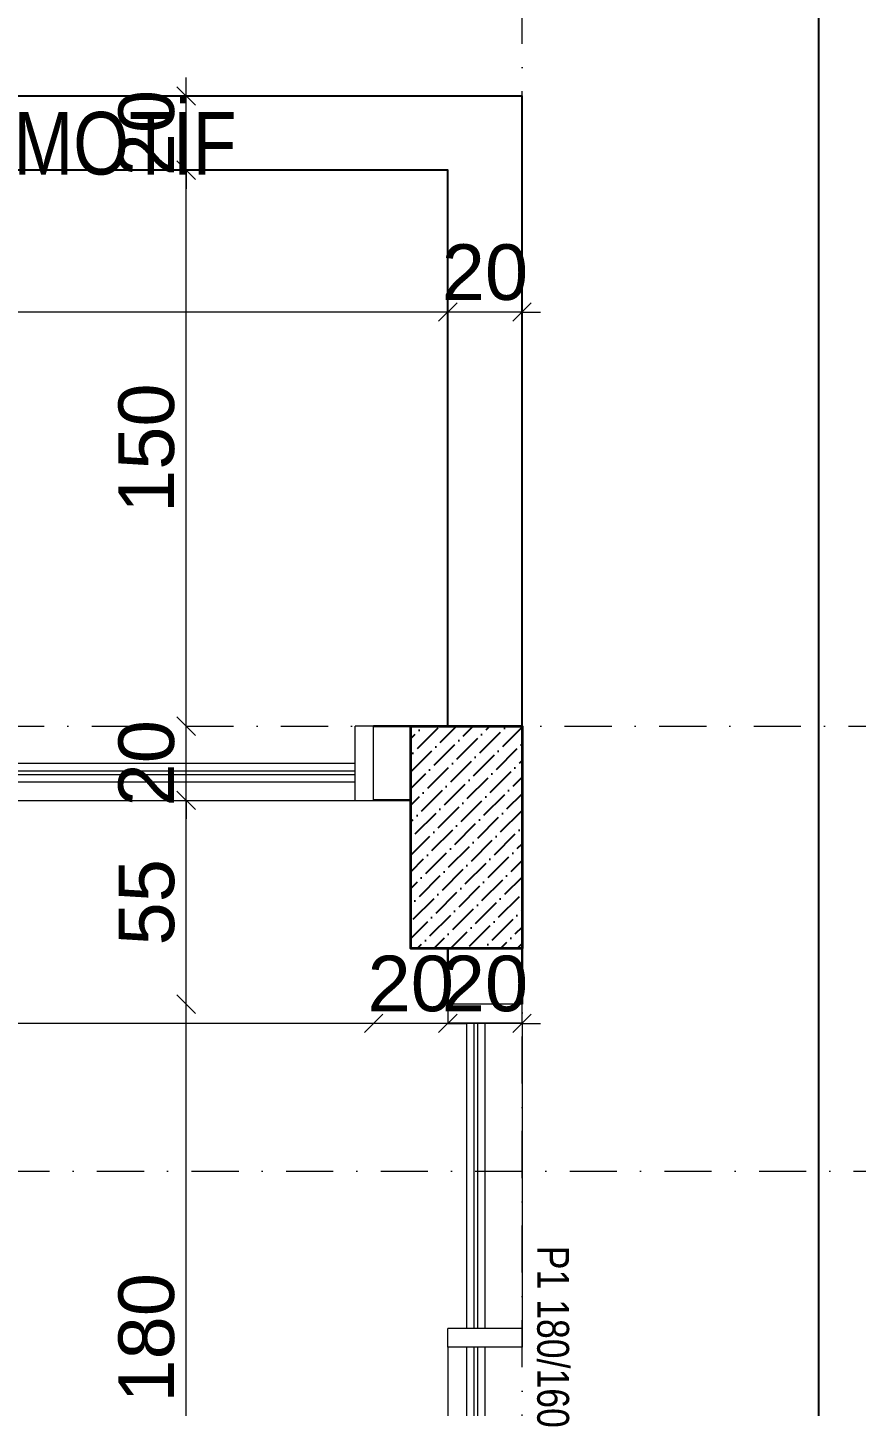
# Model space of a CAD drawing. Header units: millimetres. Extents: x 708 to 46452, y -4963 to 3960.
# Drawn here: x 16169.5 to 16392.9, y 3039.8 to 3411.8 of the extents above; entities that cross this region are included whole.
import ezdxf

# ---------------------------------------------------------------- set-up
doc = ezdxf.new("R2010")
doc.units = ezdxf.units.MM
doc.linetypes.add('DASHDOT', pattern=[25.4, 12.7, -6.35, 0, -6.35])
doc.linetypes.add('DUZ', pattern=[0])
for name, color, linetype, lineweight in [('00_DUVAR', 22, 'Continuous', 30), ('00_IC_OLCU', 139, 'Continuous', 20), ('00_KOLON', 2, 'Continuous', 35), ('00_PENCERE', 103, 'Continuous', 13), ('aks ve noktalılar', 129, 'DASHDOT', 13), ('ölçü yatay', 150, 'DUZ', 18)]:
    doc.layers.add(name, color=color, linetype=linetype, lineweight=lineweight)
for name, color, linetype in [('00_YAZI', 214, 'Continuous'), ('DUVARTARAMA', 7, 'Continuous'), ('PENCERE', 3, 'Continuous'), ('sıva', 70, 'Continuous')]:
    doc.layers.add(name, color=color, linetype=linetype)
doc.styles.add('ARIAL2', font='arial.ttf', dxfattribs={"width": 0.8})
doc.styles.add('ARİAL NARROW', font='ARIALN.TTF', dxfattribs={"width": 0.8})
doc.styles.get("Standard").update_dxf_attribs({"font": 'arial.ttf'})
doc.dimstyles.new('ALP_OLCU', dxfattribs={"dimscale": 0, "dimtxt": 15, "dimasz": 5, "dimexe": 0.18, "dimexo": 0.06, "dimgap": 3, "dimtad": 1, "dimdec": 0, "dimrnd": 0.1, "dimzin": 9, "dimdsep": 46, "dimtxsty": 'Standard', "dimblk": 'OBLIQUE', "dimcen": 0, "dimse1": 1, "dimse2": 1, "dimclrd": 256, "dimclre": 256, "dimclrt": 53, "dimadec": 0, "dimazin": 0, "dimtfac": 1, "dimtdec": 0, "dimtix": 1, "dimtmove": 1, "dimatfit": 3, "dimldrblk": 'ARCHTICK', "dimfxl": 0.18, "dimtolj": 1, "dimlwd": -1, "dimarcsym": 0})

# ---------------------------------------------------------------- blocks, each defined once
blk = doc.blocks.new('SK2')
at = {"layer": '00_PENCERE', "lineweight": 15}
for p, q in [((199457.02, 67246.83), (199452.02, 67246.83)), ((199452.02, 67246.83), (199452.02, 67226.83)), ((199457.02, 67226.83), (199457.02, 67246.83)), ((199457.02, 67246.83), (199594.52, 67246.83)), ((199589.52, 67246.83), (199589.52, 67226.83)), ((199594.52, 67246.83), (199594.52, 67226.83)), ((199727.02, 67226.83), (199727.02, 67246.83)), ((199732.02, 67246.83), (199727.02, 67246.83)), ((199732.02, 67226.83), (199732.02, 67246.83)), ((199457.02, 67236.83), (199589.52, 67236.83)), ((199457.02, 67234.83), (199589.52, 67234.83)), ((199457.02, 67233.83), (199589.52, 67233.83)), ((199594.52, 67236.83), (199727.02, 67236.83)), ((199594.52, 67234.83), (199727.02, 67234.83)), ((199594.52, 67233.83), (199727.02, 67233.83)), ((199457.02, 67231.83), (199589.52, 67231.83)), ((199594.52, 67231.83), (199727.02, 67231.83)), ((199452.02, 67226.83), (199457.02, 67226.83)), ((199594.52, 67226.83), (199589.52, 67226.83)), ((199594.52, 67226.83), (199732.02, 67226.83))]:
    blk.add_line(p, q, dxfattribs=at)
at = {"layer": '00_PENCERE', "insert": (199567.17, 67215.44), "char_height": 8.5938, "width": 97.8459, "attachment_point": 7, "style": 'ARIAL2'}
blk.add_mtext('SK2 280/240', dxfattribs=at)
blk = doc.blocks.new('YHTYHYT')
at = {"layer": '00_PENCERE', "lineweight": 15}
for p, q in [((6940.02, -2497.96), (6940.02, -2502.96)), ((6960.02, -2497.96), (6940.02, -2497.96)), ((6960.02, -2585.46), (6960.02, -2497.96)), ((6960.02, -2502.96), (6940.02, -2502.96)), ((6950.02, -2585.46), (6950.02, -2502.96)), ((6952.02, -2585.46), (6952.02, -2502.96)), ((6953.02, -2585.46), (6953.02, -2502.96)), ((6955.02, -2585.46), (6955.02, -2502.96)), ((6940.02, -2672.96), (6940.02, -2585.46)), ((6940.02, -2585.46), (6960.02, -2585.46)), ((6960.02, -2585.46), (6960.02, -2590.46)), ((6940.02, -2590.46), (6960.02, -2590.46)), ((6950.02, -2672.96), (6950.02, -2590.46)), ((6952.02, -2672.96), (6952.02, -2590.46)), ((6953.02, -2672.96), (6953.02, -2590.46)), ((6955.02, -2672.96), (6955.02, -2590.46)), ((6960.02, -2672.96), (6940.02, -2672.96)), ((6940.02, -2672.96), (6940.02, -2677.96)), ((6960.02, -2677.96), (6960.02, -2672.96)), ((6940.02, -2677.96), (6960.02, -2677.96))]:
    blk.add_line(p, q, dxfattribs=at)
at = {"layer": '00_PENCERE', "insert": (6936.04, -2612.8), "char_height": 8.594, "width": 97.8459, "attachment_point": 7, "rotation": 90, "style": 'ARIAL2'}
blk.add_mtext('P1 180/160', dxfattribs=at)
blk = doc.blocks.new('KOLON')
at = {"layer": 'DUVARTARAMA'}
h = blk.add_hatch(dxfattribs=at)
h.set_pattern_fill('ANSI36', color=8)
h.paths.add_polyline_path([(549.39, 3102.43), (579.39, 3102.43), (579.39, 3042.43), (549.39, 3042.43)])
at = {"layer": '00_KOLON'}
blk.add_lwpolyline([(549.39, 3102.43), (579.39, 3102.43), (579.39, 3042.43), (549.39, 3042.43), (549.39, 3102.43)], dxfattribs=at)
blk = doc.blocks.new('_Oblique')
at = {"color": 0, "linetype": 'ByBlock', "lineweight": -2}
blk.add_line((-0.5, -0.5), (0.5, 0.5), dxfattribs=at)
blk = doc.blocks.new('*D689')
at = {"layer": '00_IC_OLCU', "transparency": 16777216}
blk.add_line((16302.78, 3651.15), (15082.78, 3651.15), dxfattribs=at)
at = {"layer": 'Defpoints', "color": 0, "transparency": 16777216}
for p in [(15082.78, 3651.15), (16302.78, 3393.33), (15082.78, 2728.14)]:
    blk.add_point(p, dxfattribs=at)
at = {"layer": '00_IC_OLCU', "transparency": 16777216, "xscale": 5, "yscale": 5, "zscale": 5, "rotation": 180}
blk.add_blockref('_Oblique', (15082.78, 3651.15), dxfattribs=at)
at = {"layer": '00_IC_OLCU', "transparency": 16777216, "xscale": 5, "yscale": 5, "zscale": 5}
blk.add_blockref('_Oblique', (16302.78, 3651.15), dxfattribs=at)
at = {"layer": '00_IC_OLCU', "color": 53, "transparency": 16777216, "insert": (15692.78, 3661.81), "char_height": 15, "attachment_point": 5}
blk.add_mtext('\\A1;1220', dxfattribs=at)
blk = doc.blocks.new('_ArchTick')
at = {"color": 0, "linetype": 'ByBlock', "const_width": 0.15}
blk.add_lwpolyline([(-0.5, -0.5), (0.5, 0.5)], dxfattribs=at)
blk = doc.blocks.new('*D696')
at = {"layer": '00_IC_OLCU', "transparency": 16777216}
blk.add_line((16302.78, 3607.9), (15802.78, 3607.9), dxfattribs=at)
at = {"layer": 'Defpoints', "color": 0, "transparency": 16777216}
for p in [(15802.78, 3607.9), (15802.78, 3393.33), (16302.78, 3393.33)]:
    blk.add_point(p, dxfattribs=at)
at = {"layer": '00_IC_OLCU', "transparency": 16777216, "xscale": 5, "yscale": 5, "zscale": 5, "rotation": 180}
blk.add_blockref('_Oblique', (15802.78, 3607.9), dxfattribs=at)
at = {"layer": '00_IC_OLCU', "transparency": 16777216, "xscale": 5, "yscale": 5, "zscale": 5}
blk.add_blockref('_Oblique', (16302.78, 3607.9), dxfattribs=at)
at = {"layer": '00_IC_OLCU', "color": 53, "transparency": 16777216, "insert": (16052.78, 3618.55), "char_height": 15, "attachment_point": 5}
blk.add_mtext('\\A1;500', dxfattribs=at)
blk = doc.blocks.new('*D699')
at = {"layer": '00_IC_OLCU', "transparency": 16777216}
blk.add_line((16302.78, 3585.41), (16262.78, 3585.41), dxfattribs=at)
at = {"layer": 'Defpoints', "color": 0, "transparency": 16777216}
for p in [(16262.78, 3585.41), (16302.78, 3393.33), (16262.78, 3223.33)]:
    blk.add_point(p, dxfattribs=at)
at = {"layer": '00_IC_OLCU', "transparency": 16777216, "xscale": 5, "yscale": 5, "zscale": 5, "rotation": 180}
blk.add_blockref('_Oblique', (16262.78, 3585.41), dxfattribs=at)
at = {"layer": '00_IC_OLCU', "transparency": 16777216, "xscale": 5, "yscale": 5, "zscale": 5}
blk.add_blockref('_Oblique', (16302.78, 3585.41), dxfattribs=at)
at = {"layer": '00_IC_OLCU', "color": 53, "transparency": 16777216, "insert": (16282.78, 3596.07), "char_height": 15, "attachment_point": 5}
blk.add_mtext('\\A1;40', dxfattribs=at)
blk = doc.blocks.new('*D700')
at = {"layer": '00_IC_OLCU', "transparency": 16777216}
blk.add_line((16262.78, 3585.41), (15982.78, 3585.41), dxfattribs=at)
at = {"layer": 'Defpoints', "color": 0, "transparency": 16777216}
for p in [(15982.78, 3585.41), (15982.78, 3223.33), (16262.78, 3223.33)]:
    blk.add_point(p, dxfattribs=at)
at = {"layer": '00_IC_OLCU', "transparency": 16777216, "xscale": 5, "yscale": 5, "zscale": 5, "rotation": 180}
blk.add_blockref('_Oblique', (15982.78, 3585.41), dxfattribs=at)
at = {"layer": '00_IC_OLCU', "transparency": 16777216, "xscale": 5, "yscale": 5, "zscale": 5}
blk.add_blockref('_Oblique', (16262.78, 3585.41), dxfattribs=at)
at = {"layer": '00_IC_OLCU', "color": 53, "transparency": 16777216, "insert": (16122.78, 3596.07), "char_height": 15, "attachment_point": 5}
blk.add_mtext('\\A1;280', dxfattribs=at)
blk = doc.blocks.new('*D704')
at = {"layer": '00_IC_OLCU', "transparency": 16777216}
blk.add_line((16567.02, 2048.33), (16567.02, 3393.33), dxfattribs=at)
at = {"layer": 'Defpoints', "color": 0, "transparency": 16777216}
for p in [(16302.78, 3393.33), (16567.02, 3393.33), (15922.78, 2048.33)]:
    blk.add_point(p, dxfattribs=at)
at = {"layer": '00_IC_OLCU', "transparency": 16777216, "xscale": 5, "yscale": 5, "zscale": 5}
for p, rotation in [((16567.02, 3393.33), 90), ((16567.02, 2048.33), 270)]:
    blk.add_blockref('_Oblique', p, dxfattribs=dict(at, rotation=rotation))
at = {"layer": '00_IC_OLCU', "color": 53, "transparency": 16777216, "insert": (16556.36, 2720.83), "char_height": 15, "attachment_point": 5, "rotation": 90}
blk.add_mtext('\\A1;1345', dxfattribs=at)
blk = doc.blocks.new('*D710')
at = {"layer": '00_IC_OLCU', "transparency": 16777216}
blk.add_line((16546.9, 3223.33), (16546.9, 3393.33), dxfattribs=at)
at = {"layer": 'Defpoints', "color": 0, "transparency": 16777216}
for p in [(16302.78, 3393.33), (16546.9, 3393.33), (16546.9, 3223.33)]:
    blk.add_point(p, dxfattribs=at)
at = {"layer": '00_IC_OLCU', "transparency": 16777216, "xscale": 5, "yscale": 5, "zscale": 5}
for p, rotation in [((16546.9, 3393.33), 90), ((16546.9, 3223.33), 270)]:
    blk.add_blockref('_Oblique', p, dxfattribs=dict(at, rotation=rotation))
at = {"layer": '00_IC_OLCU', "color": 53, "transparency": 16777216, "insert": (16536.24, 3308.33), "char_height": 15, "attachment_point": 5, "rotation": 90}
blk.add_mtext('\\A1;170', dxfattribs=at)
blk = doc.blocks.new('*D712')
at = {"layer": '00_IC_OLCU', "transparency": 16777216}
blk.add_line((16513.26, 2133.33), (16513.26, 3223.33), dxfattribs=at)
at = {"layer": 'Defpoints', "color": 0, "transparency": 16777216}
for p in [(16302.78, 3223.33), (16513.26, 3223.33), (15922.78, 2133.33)]:
    blk.add_point(p, dxfattribs=at)
at = {"layer": '00_IC_OLCU', "transparency": 16777216, "xscale": 5, "yscale": 5, "zscale": 5}
for p, rotation in [((16513.26, 3223.33), 90), ((16513.26, 2133.33), 270)]:
    blk.add_blockref('_Oblique', p, dxfattribs=dict(at, rotation=rotation))
at = {"layer": '00_IC_OLCU', "color": 53, "transparency": 16777216, "insert": (16502.6, 2678.33), "char_height": 15, "attachment_point": 5, "rotation": 90}
blk.add_mtext('\\A1;1090', dxfattribs=at)
blk = doc.blocks.new('*D713')
at = {"layer": '00_IC_OLCU', "transparency": 16777216}
blk.add_line((16513.26, 3223.33), (16513.26, 3393.33), dxfattribs=at)
at = {"layer": 'Defpoints', "color": 0, "transparency": 16777216}
for p in [(16302.78, 3393.33), (16513.26, 3393.33), (16302.78, 3223.33)]:
    blk.add_point(p, dxfattribs=at)
at = {"layer": '00_IC_OLCU', "transparency": 16777216, "xscale": 5, "yscale": 5, "zscale": 5}
for p, rotation in [((16513.26, 3393.33), 90), ((16513.26, 3223.33), 270)]:
    blk.add_blockref('_Oblique', p, dxfattribs=dict(at, rotation=rotation))
at = {"layer": '00_IC_OLCU', "color": 53, "transparency": 16777216, "insert": (16502.6, 3308.33), "char_height": 15, "attachment_point": 5, "rotation": 90}
blk.add_mtext('\\A1;170', dxfattribs=at)
blk = doc.blocks.new('*D717')
at = {"layer": '00_IC_OLCU', "transparency": 16777216}
blk.add_line((16487.5, 2968.33), (16487.5, 3148.33), dxfattribs=at)
at = {"layer": 'Defpoints', "color": 0, "transparency": 16777216}
for p in [(16302.78, 3148.33), (16487.5, 3148.33), (16302.78, 2968.33)]:
    blk.add_point(p, dxfattribs=at)
at = {"layer": '00_IC_OLCU', "transparency": 16777216, "xscale": 5, "yscale": 5, "zscale": 5}
for p, rotation in [((16487.5, 3148.33), 90), ((16487.5, 2968.33), 270)]:
    blk.add_blockref('_Oblique', p, dxfattribs=dict(at, rotation=rotation))
at = {"layer": '00_IC_OLCU', "color": 53, "transparency": 16777216, "insert": (16476.84, 3058.33), "char_height": 15, "attachment_point": 5, "rotation": 90}
blk.add_mtext('\\A1;180', dxfattribs=at)
blk = doc.blocks.new('*D718')
at = {"layer": '00_IC_OLCU', "transparency": 16777216}
blk.add_line((16487.5, 3148.33), (16487.5, 3393.33), dxfattribs=at)
at = {"layer": 'Defpoints', "color": 0, "transparency": 16777216}
for p in [(16302.78, 3393.33), (16487.5, 3393.33), (16302.78, 3148.33)]:
    blk.add_point(p, dxfattribs=at)
at = {"layer": '00_IC_OLCU', "transparency": 16777216, "xscale": 5, "yscale": 5, "zscale": 5}
for p, rotation in [((16487.5, 3393.33), 90), ((16487.5, 3148.33), 270)]:
    blk.add_blockref('_Oblique', p, dxfattribs=dict(at, rotation=rotation))
at = {"layer": '00_IC_OLCU', "color": 53, "transparency": 16777216, "insert": (16476.84, 3270.83), "char_height": 15, "attachment_point": 5, "rotation": 90}
blk.add_mtext('\\A1;245', dxfattribs=at)
blk = doc.blocks.new('*D756')
at = {"layer": '00_IC_OLCU', "transparency": 16777216}
blk.add_line((16212.23, 2968.33), (16212.23, 3148.33), dxfattribs=at)
at = {"layer": 'Defpoints', "color": 0, "transparency": 16777216}
for p in [(16212.23, 3148.33), (16282.78, 3148.33), (16282.78, 2968.33)]:
    blk.add_point(p, dxfattribs=at)
at = {"layer": '00_IC_OLCU', "transparency": 16777216, "xscale": 5, "yscale": 5, "zscale": 5}
for p, rotation in [((16212.23, 3148.33), 90), ((16212.23, 2968.33), 270)]:
    blk.add_blockref('_Oblique', p, dxfattribs=dict(at, rotation=rotation))
at = {"layer": '00_IC_OLCU', "color": 53, "transparency": 16777216, "insert": (16201.57, 3058.33), "char_height": 15, "attachment_point": 5, "rotation": 90}
blk.add_mtext('\\A1;180', dxfattribs=at)
blk = doc.blocks.new('*D757')
at = {"layer": '00_IC_OLCU', "transparency": 16777216}
blk.add_line((16212.23, 3148.33), (16212.23, 3203.33), dxfattribs=at)
at = {"layer": 'Defpoints', "color": 0, "transparency": 16777216}
for p in [(16212.23, 3203.33), (16272.78, 3203.33), (16282.78, 3148.33)]:
    blk.add_point(p, dxfattribs=at)
at = {"layer": '00_IC_OLCU', "transparency": 16777216, "xscale": 5, "yscale": 5, "zscale": 5}
for p, rotation in [((16212.23, 3203.33), 90), ((16212.23, 3148.33), 270)]:
    blk.add_blockref('_Oblique', p, dxfattribs=dict(at, rotation=rotation))
at = {"layer": '00_IC_OLCU', "color": 53, "transparency": 16777216, "insert": (16201.6, 3175.83), "char_height": 15, "attachment_point": 5, "rotation": 90}
blk.add_mtext('\\A1;55', dxfattribs=at)
blk = doc.blocks.new('*D758')
at = {"layer": '00_IC_OLCU', "transparency": 16777216}
for p, q in [((16212.23, 3223.33), (16212.23, 3228.33)), ((16212.23, 3203.33), (16212.23, 3223.33)), ((16212.23, 3203.33), (16212.23, 3198.33))]:
    blk.add_line(p, q, dxfattribs=at)
at = {"layer": 'Defpoints', "color": 0, "transparency": 16777216}
for p in [(16212.23, 3223.33), (16272.78, 3223.33), (16272.78, 3203.33)]:
    blk.add_point(p, dxfattribs=at)
at = {"layer": '00_IC_OLCU', "transparency": 16777216, "xscale": 5, "yscale": 5, "zscale": 5}
for p, rotation in [((16212.23, 3223.33), 270), ((16212.23, 3203.33), 90)]:
    blk.add_blockref('_Oblique', p, dxfattribs=dict(at, rotation=rotation))
at = {"layer": '00_IC_OLCU', "color": 53, "transparency": 16777216, "insert": (16201.57, 3213.33), "char_height": 15, "attachment_point": 5, "rotation": 90}
blk.add_mtext('\\A1;20', dxfattribs=at)
blk = doc.blocks.new('*D759')
at = {"layer": '00_IC_OLCU', "transparency": 16777216}
blk.add_line((16212.23, 3223.33), (16212.23, 3373.33), dxfattribs=at)
at = {"layer": 'Defpoints', "color": 0, "transparency": 16777216}
for p in [(16212.23, 3373.33), (16282.78, 3373.33), (16272.78, 3223.33)]:
    blk.add_point(p, dxfattribs=at)
at = {"layer": '00_IC_OLCU', "transparency": 16777216, "xscale": 5, "yscale": 5, "zscale": 5}
for p, rotation in [((16212.23, 3373.33), 90), ((16212.23, 3223.33), 270)]:
    blk.add_blockref('_Oblique', p, dxfattribs=dict(at, rotation=rotation))
at = {"layer": '00_IC_OLCU', "color": 53, "transparency": 16777216, "insert": (16201.57, 3298.33), "char_height": 15, "attachment_point": 5, "rotation": 90}
blk.add_mtext('\\A1;150', dxfattribs=at)
blk = doc.blocks.new('*D760')
at = {"layer": '00_IC_OLCU', "transparency": 16777216}
for p, q in [((16212.23, 3393.33), (16212.23, 3398.33)), ((16212.23, 3373.33), (16212.23, 3393.33)), ((16212.23, 3373.33), (16212.23, 3368.33))]:
    blk.add_line(p, q, dxfattribs=at)
at = {"layer": 'Defpoints', "color": 0, "transparency": 16777216}
for p in [(16212.23, 3393.33), (16302.78, 3393.33), (16282.78, 3373.33)]:
    blk.add_point(p, dxfattribs=at)
at = {"layer": '00_IC_OLCU', "transparency": 16777216, "xscale": 5, "yscale": 5, "zscale": 5}
for p, rotation in [((16212.23, 3393.33), 270), ((16212.23, 3373.33), 90)]:
    blk.add_blockref('_Oblique', p, dxfattribs=dict(at, rotation=rotation))
at = {"layer": '00_IC_OLCU', "color": 53, "transparency": 16777216, "insert": (16201.57, 3383.33), "char_height": 15, "attachment_point": 5, "rotation": 90}
blk.add_mtext('\\A1;20', dxfattribs=at)
blk = doc.blocks.new('*D790')
at = {"layer": '00_IC_OLCU', "transparency": 16777216}
for p, q in [((16282.78, 3335.06), (16277.78, 3335.06)), ((16302.78, 3335.06), (16282.78, 3335.06)), ((16302.78, 3335.06), (16307.78, 3335.06))]:
    blk.add_line(p, q, dxfattribs=at)
at = {"layer": 'Defpoints', "color": 0, "transparency": 16777216}
for p in [(16302.78, 3393.33), (16282.78, 3373.33), (16282.78, 3335.06)]:
    blk.add_point(p, dxfattribs=at)
at = {"layer": '00_IC_OLCU', "transparency": 16777216, "xscale": 5, "yscale": 5, "zscale": 5}
blk.add_blockref('_Oblique', (16282.78, 3335.06), dxfattribs=at)
at = {"layer": '00_IC_OLCU', "transparency": 16777216, "xscale": 5, "yscale": 5, "zscale": 5, "rotation": 180}
blk.add_blockref('_Oblique', (16302.78, 3335.06), dxfattribs=at)
at = {"layer": '00_IC_OLCU', "color": 53, "transparency": 16777216, "insert": (16292.78, 3345.72), "char_height": 15, "attachment_point": 5}
blk.add_mtext('\\A1;20', dxfattribs=at)
blk = doc.blocks.new('*D791')
at = {"layer": '00_IC_OLCU', "transparency": 16777216}
blk.add_line((16282.78, 3335.06), (15822.78, 3335.06), dxfattribs=at)
at = {"layer": 'Defpoints', "color": 0, "transparency": 16777216}
for p in [(15822.78, 3373.33), (16282.78, 3373.33), (15822.78, 3335.06)]:
    blk.add_point(p, dxfattribs=at)
at = {"layer": '00_IC_OLCU', "transparency": 16777216, "xscale": 5, "yscale": 5, "zscale": 5, "rotation": 180}
blk.add_blockref('_Oblique', (15822.78, 3335.06), dxfattribs=at)
at = {"layer": '00_IC_OLCU', "transparency": 16777216, "xscale": 5, "yscale": 5, "zscale": 5}
blk.add_blockref('_Oblique', (16282.78, 3335.06), dxfattribs=at)
at = {"layer": '00_IC_OLCU', "color": 53, "transparency": 16777216, "insert": (16052.78, 3345.72), "char_height": 15, "attachment_point": 5}
blk.add_mtext('\\A1;460', dxfattribs=at)
blk = doc.blocks.new('*D793')
at = {"layer": '00_IC_OLCU', "transparency": 16777216}
for p, q in [((16282.78, 3143.17), (16277.78, 3143.17)), ((16302.78, 3143.17), (16282.78, 3143.17)), ((16302.78, 3143.17), (16307.78, 3143.17))]:
    blk.add_line(p, q, dxfattribs=at)
at = {"layer": 'Defpoints', "color": 0, "transparency": 16777216}
for p in [(16282.78, 3163.33), (16302.78, 3163.33), (16282.78, 3143.17)]:
    blk.add_point(p, dxfattribs=at)
at = {"layer": '00_IC_OLCU', "transparency": 16777216, "xscale": 5, "yscale": 5, "zscale": 5}
blk.add_blockref('_Oblique', (16282.78, 3143.17), dxfattribs=at)
at = {"layer": '00_IC_OLCU', "transparency": 16777216, "xscale": 5, "yscale": 5, "zscale": 5, "rotation": 180}
blk.add_blockref('_Oblique', (16302.78, 3143.17), dxfattribs=at)
at = {"layer": '00_IC_OLCU', "color": 53, "transparency": 16777216, "insert": (16292.78, 3153.82), "char_height": 15, "attachment_point": 5}
blk.add_mtext('\\A1;20', dxfattribs=at)
blk = doc.blocks.new('*D794')
at = {"layer": '00_IC_OLCU', "transparency": 16777216}
for p, q in [((16262.78, 3143.17), (16257.78, 3143.17)), ((16282.78, 3143.17), (16262.78, 3143.17)), ((16282.78, 3143.17), (16287.78, 3143.17))]:
    blk.add_line(p, q, dxfattribs=at)
at = {"layer": 'Defpoints', "color": 0, "transparency": 16777216}
for p in [(16262.78, 3203.33), (16282.78, 3163.33), (16262.78, 3143.17)]:
    blk.add_point(p, dxfattribs=at)
at = {"layer": '00_IC_OLCU', "transparency": 16777216, "xscale": 5, "yscale": 5, "zscale": 5}
blk.add_blockref('_Oblique', (16262.78, 3143.17), dxfattribs=at)
at = {"layer": '00_IC_OLCU', "transparency": 16777216, "xscale": 5, "yscale": 5, "zscale": 5, "rotation": 180}
blk.add_blockref('_Oblique', (16282.78, 3143.17), dxfattribs=at)
at = {"layer": '00_IC_OLCU', "color": 53, "transparency": 16777216, "insert": (16272.78, 3153.82), "char_height": 15, "attachment_point": 5}
blk.add_mtext('\\A1;20', dxfattribs=at)
blk = doc.blocks.new('*D795')
at = {"layer": '00_IC_OLCU', "transparency": 16777216}
blk.add_line((16262.78, 3143.17), (15982.78, 3143.17), dxfattribs=at)
at = {"layer": 'Defpoints', "color": 0, "transparency": 16777216}
for p in [(15982.78, 3213.33), (16262.78, 3203.33), (15982.78, 3143.17)]:
    blk.add_point(p, dxfattribs=at)
at = {"layer": '00_IC_OLCU', "transparency": 16777216, "xscale": 5, "yscale": 5, "zscale": 5, "rotation": 180}
blk.add_blockref('_Oblique', (15982.78, 3143.17), dxfattribs=at)
at = {"layer": '00_IC_OLCU', "transparency": 16777216, "xscale": 5, "yscale": 5, "zscale": 5}
blk.add_blockref('_Oblique', (16262.78, 3143.17), dxfattribs=at)
at = {"layer": '00_IC_OLCU', "color": 53, "transparency": 16777216, "insert": (16122.78, 3153.82), "char_height": 15, "attachment_point": 5}
blk.add_mtext('\\A1;280', dxfattribs=at)
blk = doc.blocks.new('RERG')
at = {"layer": '00_IC_OLCU'}
for base, p1, p2, picture, middle in [((15082.78, 3651.15), (16302.78, 3393.33), (15082.78, 2728.14), '*D689', (15692.78, 3661.81)), ((15802.78, 3607.9), (16302.78, 3393.33), (15802.78, 3393.33), '*D696', (16052.78, 3618.55)), ((15982.78, 3585.41), (16262.78, 3223.33), (15982.78, 3223.33), '*D700', (16122.78, 3596.07)), ((16262.78, 3585.41), (16302.78, 3393.33), (16262.78, 3223.33), '*D699', (16282.78, 3596.07)), ((16282.78, 3335.06), (16302.78, 3393.33), (16282.78, 3373.33), '*D790', (16292.78, 3345.72)), ((15822.78, 3335.06), (16282.78, 3373.33), (15822.78, 3373.33), '*D791', (16052.78, 3345.72)), ((15982.78, 3143.17), (16262.78, 3203.33), (15982.78, 3213.33), '*D795', (16122.78, 3153.82)), ((16262.78, 3143.17), (16282.78, 3163.33), (16262.78, 3203.33), '*D794', (16272.78, 3153.82)), ((16282.78, 3143.17), (16302.78, 3163.33), (16282.78, 3163.33), '*D793', (16292.78, 3153.82))]:
    dim = blk.add_linear_dim(base=base, p1=p1, p2=p2, dimstyle='ALP_OLCU', override={"dimscale": 1}, dxfattribs=at)
    dim.commit()
    dim.dimension.update_dxf_attribs({"geometry": picture, "text_midpoint": middle})
for base, p1, p2, picture, middle in [((16212.23, 3393.33), (16282.78, 3373.33), (16302.78, 3393.33), '*D760', (16201.57, 3383.33)), ((16567.02, 3393.33), (15922.78, 2048.33), (16302.78, 3393.33), '*D704', (16556.36, 2720.83)), ((16546.9, 3393.33), (16546.9, 3223.33), (16302.78, 3393.33), '*D710', (16536.24, 3308.33)), ((16513.26, 3393.33), (16302.78, 3223.33), (16302.78, 3393.33), '*D713', (16502.6, 3308.33)), ((16487.5, 3393.33), (16302.78, 3148.33), (16302.78, 3393.33), '*D718', (16476.84, 3270.83)), ((16212.23, 3373.33), (16272.78, 3223.33), (16282.78, 3373.33), '*D759', (16201.57, 3298.33)), ((16513.26, 3223.33), (15922.78, 2133.33), (16302.78, 3223.33), '*D712', (16502.6, 2678.33)), ((16212.23, 3223.33), (16272.78, 3203.33), (16272.78, 3223.33), '*D758', (16201.57, 3213.33)), ((16212.23, 3203.33), (16282.78, 3148.33), (16272.78, 3203.33), '*D757', (16201.6, 3175.83)), ((16212.23, 3148.33), (16282.78, 2968.33), (16282.78, 3148.33), '*D756', (16201.57, 3058.33)), ((16487.5, 3148.33), (16302.78, 2968.33), (16302.78, 3148.33), '*D717', (16476.84, 3058.33))]:
    dim = blk.add_linear_dim(base=base, p1=p1, p2=p2, angle=90, dimstyle='ALP_OLCU', override={"dimscale": 1}, dxfattribs=at)
    dim.commit()
    dim.dimension.update_dxf_attribs({"geometry": picture, "text_midpoint": middle})

msp = doc.modelspace()

# ---------------------------------------------------------------- linework, layer by layer
for points in [[(15332.776, 2728.138), (15082.776, 2728.138), (15082.776, 1968.33), (16002.776, 1968.33), (16002.776, 2053.33), (16382.776, 2053.33), (16382.776, 3473.33), (15720.776, 3473.33), (15720.776, 3223.33)], [(16302.776, 3223.33), (16302.776, 3393.33), (15802.776, 3393.33), (15802.776, 3223.33)], [(16282.776, 3223.33), (16282.776, 3373.33), (15822.776, 3373.33), (15822.776, 3223.33)]]:
    msp.add_lwpolyline(points)
at = {"layer": '00_DUVAR'}
for p, q in [((16262.776, 3203.33), (16272.776, 3203.33)), ((16262.776, 3203.33), (16272.776, 3203.33)), ((16282.776, 3163.33), (16282.776, 3148.33))]:
    msp.add_line(p, q, dxfattribs=at)
msp.add_lwpolyline([(16262.776, 3223.33), (16302.776, 3223.33), (16302.776, 3148.33)], dxfattribs=at)
at = {"layer": 'aks ve noktalılar'}
for points in [[(16302.776, 1698.934), (16302.776, 3688.783)], [(15982.776, 3223.33), (16582.776, 3223.33)], [(14811.185, 3103.33), (16582.776, 3103.33)]]:
    msp.add_lwpolyline(points, dxfattribs=at)

# ---------------------------------------------------------------- block references
at = {"layer": '00_KOLON', "rotation": 180}
msp.add_blockref('KOLON', (16852.168, 6265.761), dxfattribs=at)
at = {"layer": 'PENCERE', "rotation": 180}
msp.add_blockref('YHTYHYT', (23242.794, 470.374), dxfattribs=at)
at = {"layer": 'sıva'}
msp.add_blockref('SK2', (-183469.241, -64023.503), dxfattribs=at)
at = {"layer": 'ölçü yatay'}
msp.add_blockref('RERG', (0, 0), dxfattribs=at)

# ---------------------------------------------------------------- texts
at = {"layer": '00_YAZI', "insert": (16225.792, 3371.919), "char_height": 16.875, "width": 303.06029, "attachment_point": 9, "style": 'ARİAL NARROW'}
msp.add_mtext('{\\W1;BETONARME MOTİF}', dxfattribs=at)

doc.saveas('drawing.dxf')
